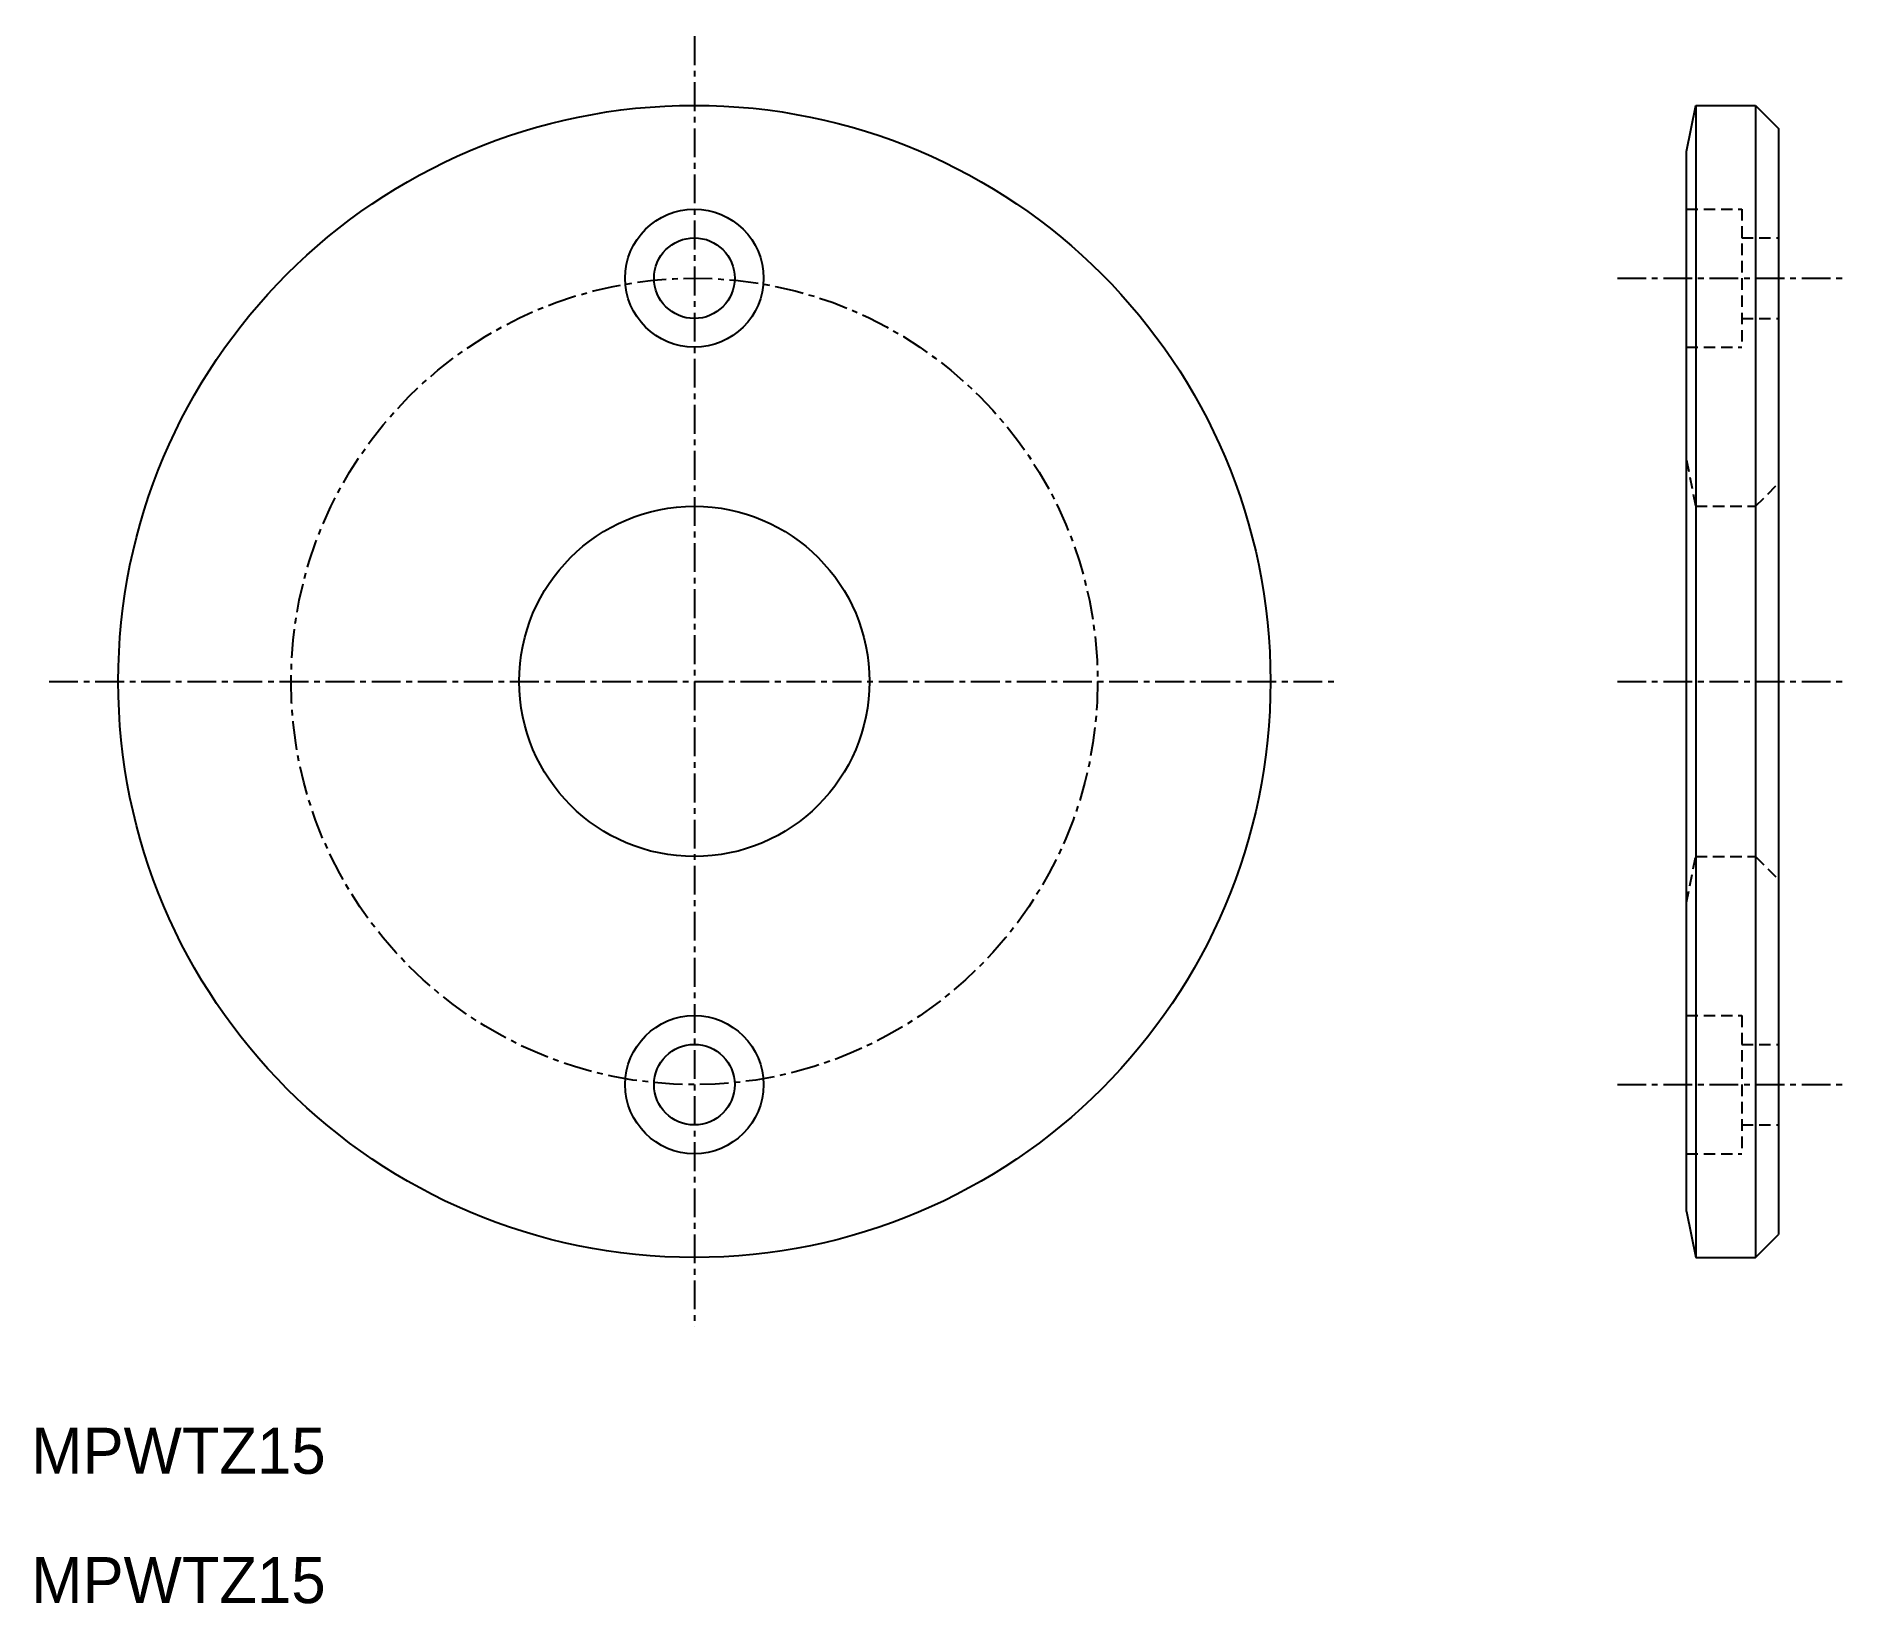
# Model space of a CAD drawing. Extents: x 118.8 to 197.4, y 82 to 150.
import ezdxf

# ---------------------------------------------------------------- set-up
doc = ezdxf.new("R2010")
doc.units = 0
doc.linetypes.add('CENTER', pattern=[2, 1.25, -0.25, 0.25, -0.25])
doc.linetypes.add('DASHED', pattern=[0.75, 0.5, -0.25])
doc.layers.get('0').update_dxf_attribs({"linetype": 'CONTINUOUS'})
doc.layers.add('CENTER', color=1, linetype='CENTER')

msp = doc.modelspace()

# ---------------------------------------------------------------- linework, layer by layer
at = {"color": 7, "linetype": 'CONTINUOUS'}
for p, q in [((190.436, 144.984), (190.836, 146.984)), ((190.836, 146.984), (190.836, 96.984)), ((190.836, 146.984), (193.436, 146.984)), ((193.436, 146.984), (193.436, 96.984)), ((193.436, 146.984), (194.436, 145.984)), ((194.436, 145.984), (194.436, 97.984)), ((190.436, 98.984), (190.436, 144.984)), ((190.436, 98.984), (190.836, 96.984)), ((193.436, 96.984), (194.436, 97.984)), ((190.836, 96.984), (193.436, 96.984))]:
    msp.add_line(p, q, dxfattribs=at)
at = {"color": 3, "linetype": 'DASHED'}
for p, q in [((190.436, 142.484), (192.836, 142.484)), ((190.436, 142.484), (192.836, 142.484)), ((192.836, 142.484), (192.836, 136.484)), ((192.836, 141.234), (194.436, 141.234)), ((192.836, 137.734), (194.436, 137.734)), ((190.436, 136.484), (192.836, 136.484)), ((190.436, 131.584), (190.836, 129.584)), ((193.436, 129.584), (194.436, 130.584)), ((190.836, 129.584), (190.836, 114.384)), ((190.836, 129.584), (193.436, 129.584)), ((193.436, 129.584), (193.436, 114.384)), ((190.436, 112.384), (190.836, 114.384)), ((190.836, 114.384), (193.436, 114.384)), ((193.436, 114.384), (194.436, 113.384)), ((190.436, 107.484), (192.836, 107.484)), ((190.436, 107.484), (192.836, 107.484)), ((192.836, 107.484), (192.836, 101.484)), ((192.836, 106.234), (194.436, 106.234)), ((192.836, 102.734), (194.436, 102.734)), ((190.436, 101.484), (192.836, 101.484))]:
    msp.add_line(p, q, dxfattribs=at)
at = {"color": 7, "linetype": 'CONTINUOUS'}
for centre, radius in [((147.382, 121.984), 25), ((147.382, 139.484), 3), ((147.382, 139.484), 1.75), ((147.382, 121.984), 7.6), ((147.382, 104.484), 3), ((147.382, 104.484), 1.75)]:
    msp.add_circle(centre, radius, dxfattribs=at)
at = {"layer": 'CENTER', "color": 1, "linetype": 'CENTER'}
for p, q in [((147.382, 149.984), (147.382, 93.984)), ((187.436, 139.484), (197.436, 139.484)), ((119.382, 121.984), (175.382, 121.984)), ((187.436, 121.984), (197.436, 121.984)), ((187.436, 104.484), (197.436, 104.484))]:
    msp.add_line(p, q, dxfattribs=at)
msp.add_circle((147.382, 121.984), 17.5, dxfattribs=at)

# ---------------------------------------------------------------- texts
at = {"color": 7, "linetype": 'CONTINUOUS'}
for p in [(118.603, 87.596), (118.603, 81.984)]:
    msp.add_text('MPWTZ15', height=2, dxfattribs=at).set_placement(p)

doc.saveas('drawing.dxf')
